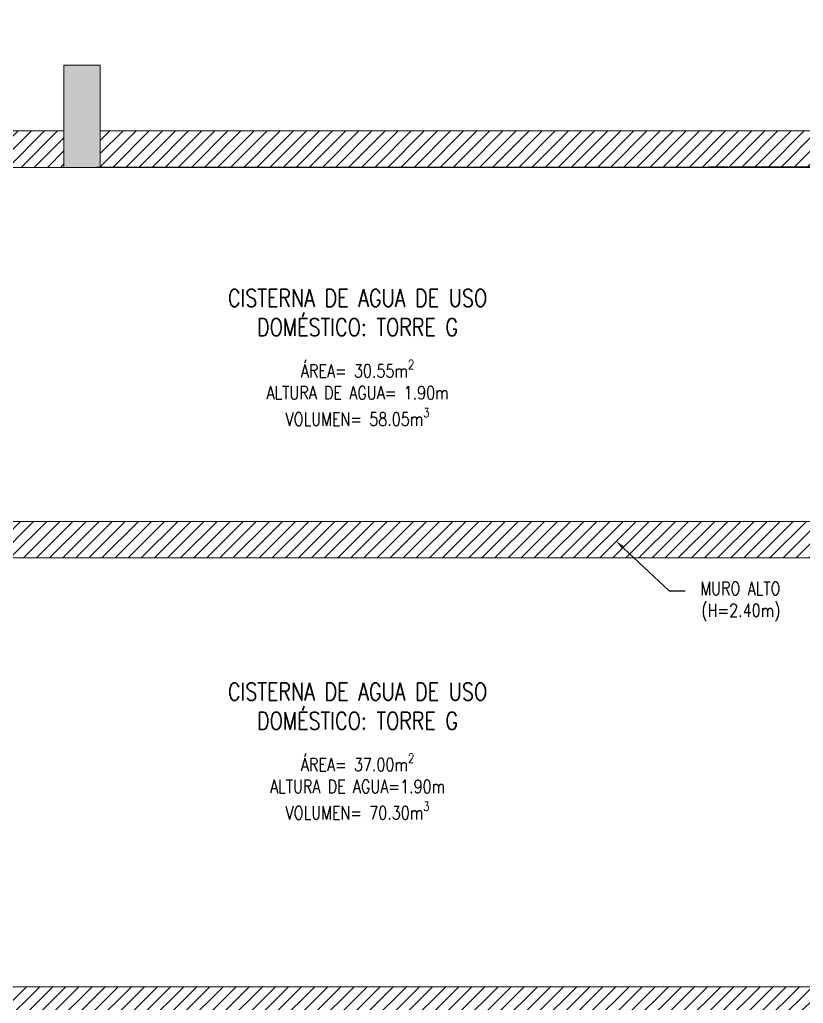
# Model space of a CAD drawing. Header units: millimetres. Extents: x 2085 to 2829, y 1352 to 1631.
# Drawn here: x 2149.12 to 2154.49, y 1608.35 to 1615.1 of the extents above; entities that cross this region are included whole.
import ezdxf
from ezdxf import colors
from ezdxf.entities.mleader import LeaderData, LeaderLine
from ezdxf.math import Vec2, Vec3

# ---------------------------------------------------------------- set-up
doc = ezdxf.new("R2010")
doc.units = ezdxf.units.MM
doc.layers.get('0').update_dxf_attribs({"color": 251, "lineweight": 9})
for name, color, linetype, lineweight in [('A-ESTRUCTURA-HATCH', 251, 'Continuous', 13), ('A-ESTRUCTURA-MUROS', 251, 'Continuous', 13), ('A-ESTRUCTURA-PLACAS', 251, 'Continuous', 13), ('A-MURO ALTO', 251, 'Continuous', 13), ('A-MUROS', 251, 'Continuous', 9), ('A-TEXTO-AMBIENTES', 251, 'Continuous', 9), ('A-TEXTO-INDICACIONES', 251, 'Continuous', 13)]:
    doc.layers.add(name, color=color, linetype=linetype, lineweight=lineweight)
doc.styles.add('ROMANS', font='romans.shx', dxfattribs={"width": 0.8})
doc.styles.add('TXT_COTAS', font='romans.shx', dxfattribs={"width": 0.8})

# ---------------------------------------------------------------- blocks, each defined once
blk = doc.blocks.new('estructuras sotano 1')
at = {"layer": 'A-ESTRUCTURA-HATCH'}
h = blk.add_hatch(color=256, dxfattribs=at)
h.dxf.hatch_style = 1
h.paths.add_polyline_path([(18.94, 5.25), (19.19, 5.25), (19.19, 4.55), (18.94, 4.55)])
h.paths.add_polyline_path([(26.15, 5.25), (26.4, 5.25), (26.4, 4.55), (26.15, 4.55)])
h.paths.add_polyline_path([(26.15, 11.95), (26.4, 11.95), (26.4, 11.25), (26.15, 11.25)])
h.paths.add_polyline_path([(18.89, 11.95), (19.19, 11.95), (19.19, 11.25), (18.89, 11.25)])
h.paths.add_polyline_path([(11.43, 5.25), (11.98, 5.25), (11.98, 4.55), (11.43, 4.55)])
h.paths.add_polyline_path([(11.43, 11.95), (11.98, 11.95), (11.98, 11.25), (11.43, 11.25)])
h.paths.add_polyline_path([(4.22, 5.25), (4.47, 5.25), (4.47, 4.55), (4.22, 4.55)])
h.paths.add_polyline_path([(4.22, 11.95), (4.47, 11.95), (4.47, 11.25), (4.22, 11.25)])
h.paths.add_polyline_path([(18.89, 0.2499), (0, 0.25), (0, 0), (18.89, 0.0001)])
h.paths.add_polyline_path([(27.49, 0.25), (18.94, 0.25), (18.94, 0.0003), (27.49, 0.0004)])
h.paths.add_polyline_path([(15.265, 11.2494), (15.265, 13.45), (17.215, 13.4501), (17.215, 13.6), (15.015, 13.6), (15.015, 11.2494)])
h.paths.add_polyline_path([(19.165, 16.45), (18.94, 16.45), (15.015, 16.45), (15.015, 16.25), (18.915, 16.25), (18.915, 13.3), (19.165, 13.3)])
h.paths.add_polyline_path([(16.265, 11.3994), (17.2149, 11.3994), (17.2149, 11.2494), (16.265, 11.2494)], flags=17)
h = blk.add_hatch(dxfattribs=at)
h.set_pattern_fill('ANSI31', color=256, scale=0.02)
h.set_pattern_definition([(45, (-226278.28786, -8188240.62345), (-0.04490128060535, 0.04490128060535), [])])
h.paths.add_polyline_path([(13.08, 0.25), (13.08, 11.25), (15.015, 11.25), (15.015, 11.5), (11.98, 11.5), (11.98, 11.25), (12.83, 11.25), (12.83, 8.8215), (0.25, 8.8215), (0.25, 11.25), (4.22, 11.25), (4.22, 11.5), (0, 11.5), (0, 0.25), (0.25, 0.25), (0.25, 2.7299), (12.8238, 2.7299), (12.8238, 2.9799), (0.25, 2.9799), (0.25, 5.38), (12.8234, 5.38), (12.8234, 5.63), (0.25, 5.63), (0.25, 8.5715), (12.83, 8.5715), (12.83, 0.25)])
h.paths.add_polyline_path([(4.47, 11.5), (11.43, 11.5), (11.43, 11.25), (4.47, 11.25)], flags=17)
h.paths.add_polyline_path([(19.19, 11.5), (26.15, 11.5), (26.15, 11.25), (21.84, 11.25), (21.84, 9.1504), (27.24, 9.1504), (27.24, 11.25), (26.4, 11.25), (26.4, 11.5), (27.49, 11.5), (27.49, 0.25), (27.24, 0.25), (27.24, 4.7254), (26.4, 4.7254), (26.4, 4.9754), (27.24, 4.9754), (27.24, 8.9004), (19.19, 8.9004), (19.19, 5.25), (18.94, 5.25), (18.94, 9.1504), (21.59, 9.1504), (21.59, 11.25), (19.19, 11.25)])
h.paths.add_polyline_path([(19.19, 4.9754), (26.15, 4.9754), (26.15, 4.7254), (19.19, 4.7254)], flags=17)
h.paths.add_polyline_path([(18.94, 4.55), (19.19, 4.55), (19.19, 0.25), (18.94, 0.25)], flags=17)
at = {"layer": 'A-ESTRUCTURA-MUROS'}
for points in [[(4.22, 11.5), (0, 11.5), (0, 0.25)], [(4.47, 11.5), (11.43, 11.5)], [(11.98, 11.25), (12.83, 11.25), (12.83, 8.8215), (0.25, 8.8215), (0.25, 11.25), (4.22, 11.25)], [(4.47, 11.25), (11.43, 11.25)], [(0.25, 8.5715), (12.83, 8.5715), (12.83, 5.63), (0.25, 5.63), (0.25, 8.5715)]]:
    blk.add_lwpolyline(points, dxfattribs=at)
at = {"layer": 'A-ESTRUCTURA-PLACAS'}
blk.add_lwpolyline([(4.22, 11.95), (4.47, 11.95), (4.47, 11.25), (4.22, 11.25)], close=True, dxfattribs=at)

msp = doc.modelspace()

# ---------------------------------------------------------------- linework, layer by layer
at = {"transparency": 33554559, "elevation": 0}
for points in [[(2158.0309, 1611.6593), (2158.0309, 1614.0878), (2145.451, 1614.0878), (2145.451, 1611.6593)], [(2158.0315, 1611.4093), (2158.0305, 1608.4678), (2145.45, 1608.4678), (2145.451, 1611.4093)]]:
    msp.add_lwpolyline(points, close=True, dxfattribs=at)
at = {"layer": 'A-ESTRUCTURA-PLACAS'}
msp.add_lwpolyline([(2149.421, 1614.7878), (2149.671, 1614.7878), (2149.671, 1614.0878), (2149.421, 1614.0878)], close=True, dxfattribs=at)
at = {"layer": 'A-MURO ALTO'}
msp.add_lwpolyline([(2145.451, 1611.6593), (2158.0307, 1611.6593)], dxfattribs=at)
at = {"layer": 'A-MURO ALTO', "elevation": 0}
msp.add_lwpolyline([(2145.4509, 1611.4093), (2158.0307, 1611.4093)], dxfattribs=at)
at = {"layer": 'A-MUROS'}
for points in [[(2164.3662, 1619.2878), (2160.2157, 1619.2878), (2160.2163, 1614.338), (2157.181, 1614.3375), (2157.181, 1614.7878), (2156.6309, 1614.7878), (2156.6309, 1614.3379), (2149.671, 1614.3378), (2149.671, 1614.7878), (2149.421, 1614.7878), (2149.421, 1614.3378), (2145.201, 1614.3378), (2145.201, 1602.8378), (2172.6909, 1602.8382), (2172.6909, 1614.3378), (2171.601, 1614.3378), (2171.601, 1614.7882), (2171.351, 1614.7878), (2171.351, 1614.338), (2164.391, 1614.338), (2164.391, 1614.7878), (2164.366, 1614.7878)], [(2145.451, 1614.0878), (2145.451, 1608.4678), (2158.0305, 1608.4678), (2158.031, 1614.0943)]]:
    msp.add_lwpolyline(points, close=True, dxfattribs=at)

# ---------------------------------------------------------------- block references
msp.add_blockref('estructuras sotano 1', (2145.201, 1602.8378))

# ---------------------------------------------------------------- texts
at = {"layer": 'A-TEXTO-AMBIENTES', "char_height": 0.12, "width": 2.01632, "attachment_point": 5, "style": 'ROMANS'}
for insert in [(2151.4348, 1613.0919), (2151.4348, 1610.3919)]:
    msp.add_mtext('CISTERNA DE AGUA DE USO DOMÉSTICO: TORRE G', dxfattribs=dict(at, insert=insert))
at = {"layer": 'A-TEXTO-INDICACIONES', "char_height": 0.09, "width": 1.518951, "attachment_point": 5, "style": 'ROMANS'}
for s, insert in [('\\A1;ÁREA= 30.55m{\\H0.7x;\\S2^ ;}\\PALTURA DE AGUA= 1.90m\\PVOLUMEN= 58.05m{\\H0.7x;\\S3^ ;}', (2151.4348, 1612.5419)), ('\\A1;ÁREA= 37.00m{\\H0.7x;\\S2^ ;}\\PALTURA DE AGUA=1.90m\\PVOLUMEN= 70.30m{\\H0.7x;\\S3^ ;}', (2151.4348, 1609.8419))]:
    msp.add_mtext(s, dxfattribs=dict(at, insert=insert))

# ---------------------------------------------------------------- leaders
at = {"layer": 'A-TEXTO-INDICACIONES'}
ml = msp.add_multileader_mtext('Standard', dxfattribs=at)
ml.set_content('MURO ALTO\\P(H=2.40m)', color=256, style='TXT_COTAS')
ml.set_leader_properties(color=7)
ml.build(insert=Vec2(0, 0))
ml.multileader.update_dxf_attribs({"dogleg_length": 0.1105, "arrow_head_size": 0.07})
ctx = ml.context
ctx.base_point, ctx.char_height, ctx.arrow_head_size, ctx.landing_gap_size, ctx.plane_origin = Vec3(2153.681, 1611.1844), 0.09, 0.07, 0.05, Vec3(2154.1849, 1610.9849)
ctx.text_align_type = 2
notes = []
notes.append((ctx, [(0, (1, 1, 0), (2153.5705, 1611.1844), (1, 0), 0.1105, [(0, [(2153.205, 1611.5269)], 0, [])])]))
ctx.mtext.insert, ctx.mtext.width, ctx.mtext.alignment, ctx.mtext.flow_direction = Vec3(2154.3344, 1611.2444), 1.321536, 3, 5
for ctx, leaders in notes:
    for number, flags, end, landing, length, lines in leaders:
        leader = LeaderData()
        leader.index, (leader.has_last_leader_line, leader.has_dogleg_vector, leader.attachment_direction) = number, flags
        leader.last_leader_point, leader.dogleg_vector, leader.dogleg_length = Vec3(end), Vec3(landing), length
        for number, points, colour, breaks in lines:
            line = LeaderLine()
            line.index, line.vertices, line.color, line.breaks = number, Vec3.list(points), colors.encode_raw_color(colour), breaks
            leader.lines.append(line)
        ctx.leaders.append(leader)

doc.saveas('drawing.dxf')
